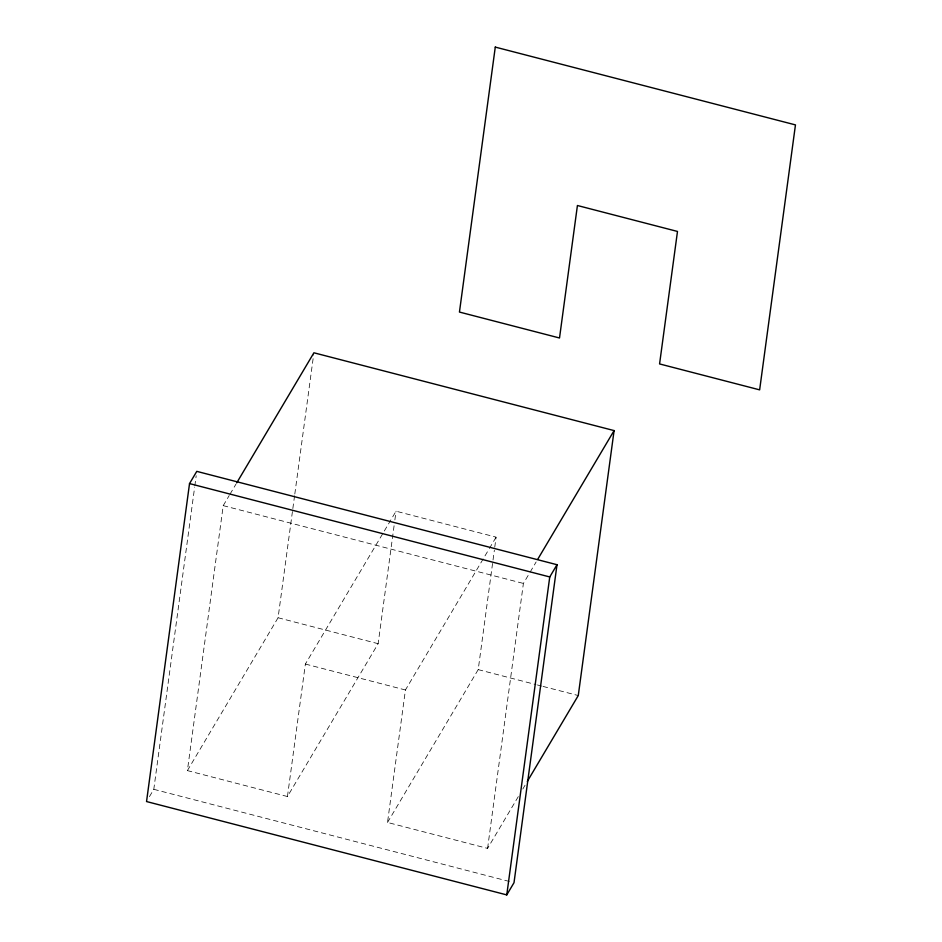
<?xml version="1.0" encoding="UTF-8"?>
<svg xmlns="http://www.w3.org/2000/svg" width="942" height="942" viewBox="0 0 942 942"><rect width="100%" height="100%" fill="white"/><g stroke="black" fill="none" stroke-linecap="round" stroke-linejoin="round"><path stroke-width="0.71" stroke-dasharray="4.71 3.53" d="M149.437 796.649L153.793 789.314L194.617 487.403M194.806 485.954L196.195 475.745M394.086 525.766L378.142 643.692L287.451 796.532L187.399 770.603L223.219 505.642L229.212 495.539M187.399 770.603L278.078 617.752L292.644 510.022M292.844 508.562L294.611 495.468M294.811 494.008L313.71 354.251M287.451 796.532L305.373 664.051L396.052 511.2L496.116 537.14L494.538 548.786M394.875 519.937L396.052 511.2M518.312 796.602L487.579 848.401L387.515 822.46L405.425 689.98L488.615 549.775M387.515 822.46L478.206 669.621L494.35 550.246M487.579 848.401L523.399 583.439L529.404 573.325M229.966 494.267L235.959 484.164M489.369 548.503L496.116 537.14M530.146 572.065L536.139 561.962M522.81 789.031L525.059 785.239M223.219 505.642L523.399 583.439M278.078 617.752L378.142 643.692M478.206 669.621L535.986 684.598M537.399 684.964L541.626 686.059M543.028 686.424L578.27 695.549M305.373 664.051L405.425 689.98M153.793 789.314L512.589 882.301"/><path stroke-width="1.41" d="M189.53 483.587L146.54 801.548L506.761 894.9L514.014 882.678L557.005 564.717L196.784 471.365L189.53 483.587L549.751 576.951L557.005 564.717M506.761 894.9L549.751 576.951M236.713 482.905L313.91 352.791L614.09 430.588L578.27 695.549L527.296 781.448M537.647 559.43L614.09 430.588M495.28 47.1L459.449 312.061L559.513 337.99L577.422 205.509L677.486 231.449L659.577 363.93L759.641 389.858L795.46 124.897L495.28 47.1"/></g></svg>
